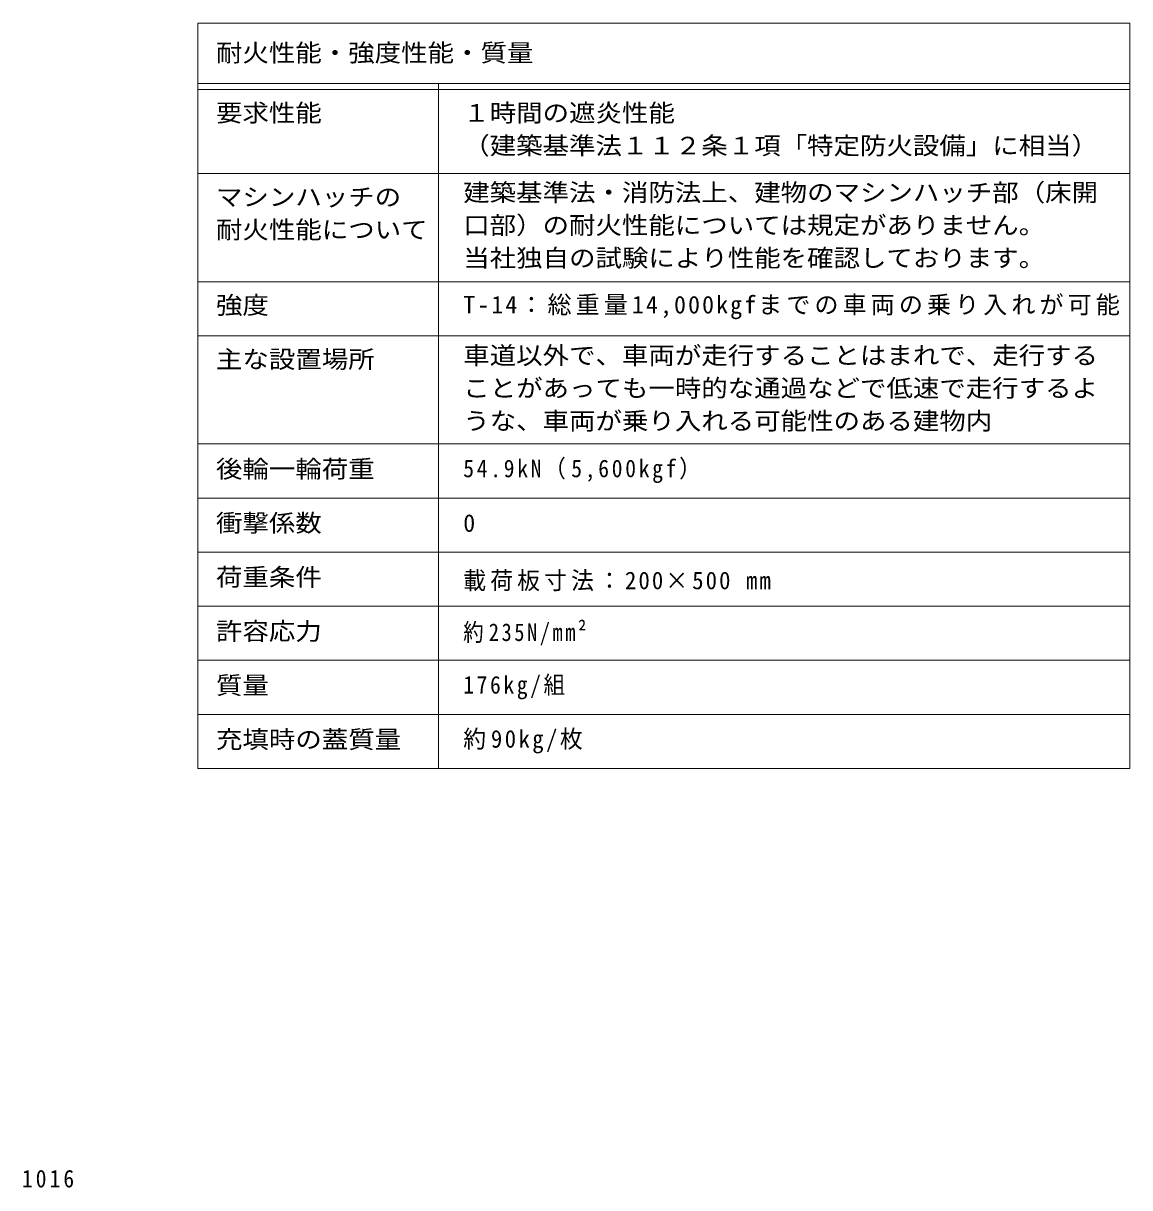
# Model space of a CAD drawing. Units: millimetres on the paper, enlarged 2 times. Extents: x -516 to 546, y -392 to 378.
# Drawn here: x 177.9 to 546, y -9.8 to 377.7 of the extents above; entities that cross this region are included whole.
import ezdxf
from ezdxf.enums import TextEntityAlignment as Align

# ---------------------------------------------------------------- set-up
doc = ezdxf.new("R2010")
doc.units = ezdxf.units.MM
doc.header["$LTSCALE"] = 2
for name, color, linetype, lineweight in [('D-F', 7, 'Continuous', 9), ('F-5_F-5ﾚｲﾔ', 7, 'Continuous', 9), ('F-F_F-Fﾚｲﾔ', 2, 'Continuous', 9)]:
    doc.layers.add(name, color=color, linetype=linetype, lineweight=lineweight)
doc.styles.add('ＭＳ ゴシック', font='')
doc.styles.get('ＭＳ ゴシック').set_extended_font_data('MS Gothic')

msp = doc.modelspace()

# ---------------------------------------------------------------- linework, layer by layer
at = {"layer": 'F-5_F-5ﾚｲﾔ'}
for p, q in [((545.979, 377.665), (545.979, 129.664)), ((235.979, 291.664), (545.979, 291.664)), ((235.979, 273.664), (545.979, 273.664)), ((235.979, 237.664), (545.979, 237.664))]:
    msp.add_line(p, q, dxfattribs=at)
at = {"layer": 'F-F_F-Fﾚｲﾔ', "color": 7}
for p, q in [((235.979, 377.665), (235.979, 129.664)), ((235.979, 377.665), (545.979, 377.665)), ((235.979, 357.665), (545.979, 357.665)), ((315.979, 357.665), (315.979, 129.664)), ((235.979, 355.665), (545.979, 355.665)), ((235.979, 327.665), (545.979, 327.665)), ((235.979, 291.664), (545.979, 291.664)), ((235.979, 273.664), (545.979, 273.664)), ((235.979, 237.664), (545.979, 237.664)), ((235.979, 219.665), (545.979, 219.665)), ((235.979, 201.665), (545.979, 201.665)), ((545.979, 183.664), (235.979, 183.664)), ((545.979, 165.664), (235.979, 165.664)), ((545.979, 147.664), (235.979, 147.664)), ((545.979, 129.664), (235.979, 129.664))]:
    msp.add_line(p, q, dxfattribs=at)

# ---------------------------------------------------------------- texts
at = {"layer": 'D-F', "color": 2, "insert": (177.404, -9.845), "char_height": 5.865, "attachment_point": 7, "style": 'ＭＳ ゴシック'}
msp.add_mtext('\\T1.28;\\W0.9;1016', dxfattribs=at)
at = {"layer": 'F-F_F-Fﾚｲﾔ', "style": 'ＭＳ ゴシック', "width": 1.1}
for s, p in [('耐火性能・強度性能・質量', (241.979, 363.151)), ('要求性能', (241.979, 343.165)), ('１時間の遮炎性能', (324.246, 343.165)), ('（建築基準法１１２条１項「特定防火設備」に相当）', (324.246, 332.268)), ('マシンハッチの', (241.979, 315.165)), ('建築基準法・消防法上、建物のマシンハッチ部（床開', (324.246, 316.672)), ('口部）の耐火性能については規定がありません。', (324.246, 305.775)), ('耐火性能について', (241.979, 304.268)), ('当社独自の試験により性能を確認しております。', (324.246, 294.878)), ('強度', (241.979, 279.165)), ('主な設置場所', (241.979, 261.165)), ('車道以外で、車両が走行することはまれで、走行する', (324.246, 262.451)), ('ことがあっても一時的な通過などで低速で走行するよ', (324.246, 251.554)), ('うな、車両が乗り入れる可能性のある建物内', (324.246, 240.657)), ('後輪一輪荷重', (241.979, 224.665)), ('衝撃係数', (241.979, 206.665)), ('荷重条件', (241.979, 188.664)), ('許容応力', (241.979, 170.664)), ('質量', (241.979, 152.664)), ('充填時の蓋質量', (241.979, 134.664))]:
    msp.add_text(s, height=5.865, dxfattribs=at).set_placement(p, align=Align.BOTTOM_LEFT)
at = {"layer": 'F-F_F-Fﾚｲﾔ', "style": 'ＭＳ ゴシック'}
msp.add_text('0', height=5.865, dxfattribs=at).set_placement((324.246, 206.665), align=Align.BOTTOM_LEFT)
at = {"layer": 'F-F_F-Fﾚｲﾔ', "char_height": 5.865, "attachment_point": 7, "style": 'ＭＳ ゴシック'}
for s, insert in [('\\T1.17;T-14：総重量14,000kgfまでの車両の乗り入れが可能', (324.246, 279.165)), ('\\T1.25;\\W0.9;54.9kN（5,600kgf）', (324.246, 224.665)), ('\\T1.18;\\W0.95;載荷板寸法：200×500\\~mm', (324.246, 188.664)), ('\\T1.25;\\W0.85;約235N/mm²', (324.246, 170.664)), ('\\T1.24;\\W0.9;176kg/組', (324.246, 152.664)), ('\\T1.21;\\W0.95;約90kg/枚', (324.246, 134.664))]:
    msp.add_mtext(s, dxfattribs=dict(at, insert=insert))

doc.saveas('drawing.dxf')
